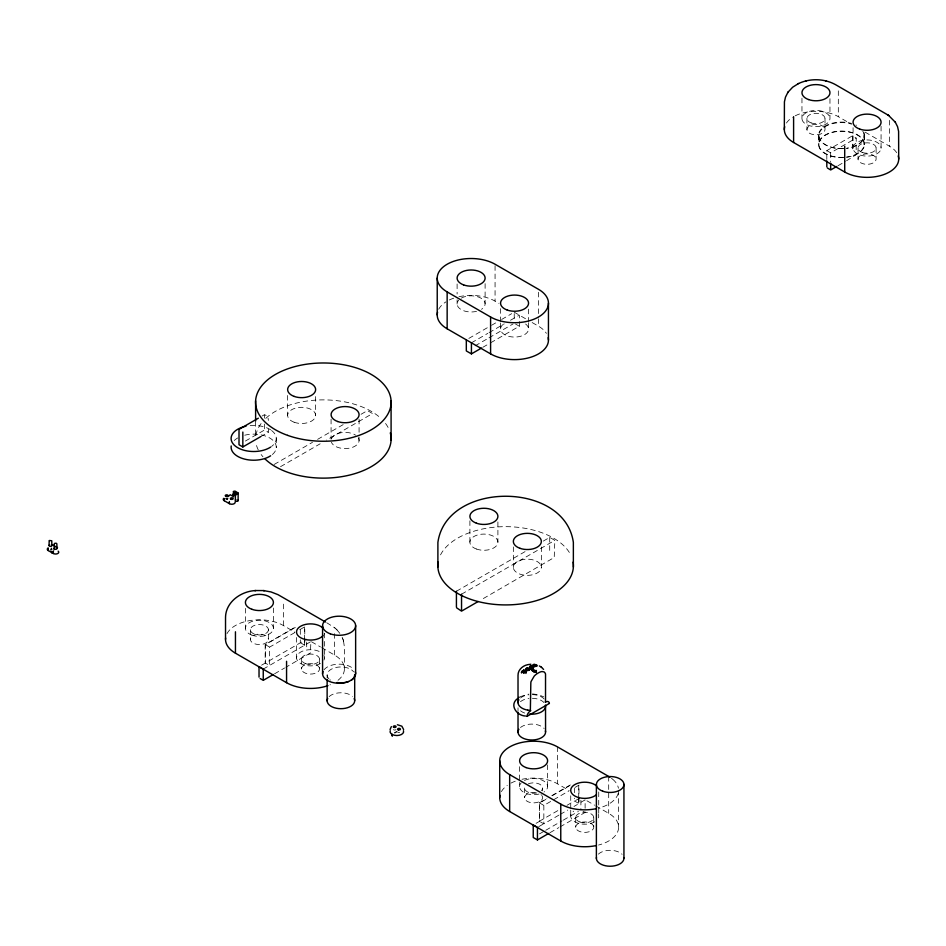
<?xml version="1.0" encoding="UTF-8"?>
<svg xmlns="http://www.w3.org/2000/svg" width="946" height="946" viewBox="0 0 946 946"><rect width="100%" height="100%" fill="white"/><g stroke="black" fill="none" stroke-linecap="round" stroke-linejoin="round"><path stroke-width="0.71" stroke-dasharray="4.73 3.55" d="M227.087 499.795L227.513 498.187L225.917 498.081M227.572 498.412L227.572 499.334M51.368 548.16L50.871 549.709M225.94 499.015L227.111 498.873L225.893 498.648M262.077 416.051L264.561 414.62L267.801 416.488L268.392 420.391M245.392 441.049L264.561 429.981L268.392 432.192L268.392 427.769M260.729 436.626L268.392 432.192M468.838 338.408L490.276 326.027M491.542 325.306L496.579 322.385M501.628 319.476L511.715 313.658M471.427 342.819L487.829 333.347M489.082 332.625L504.218 323.887M510.521 320.245L519.354 315.148L519.354 326.216L489.082 343.694M475.14 345.834L487.758 338.55M489.011 337.828L512.98 323.993M274.151 464.462L312.487 442.326M317.596 439.37L343.161 424.624M361.053 414.289L367.438 410.599L372.547 413.556L326.547 440.115M482.779 347.324L487.829 344.415M826.816 159.46L826.816 150.615L852.381 135.857L856.213 138.069L856.154 154.683L846.54 160.796M280.536 466.674L320.15 443.804M826.816 150.615L830.659 152.826L856.213 138.069M837.979 165.739L845.31 161.506M294.738 632.614L269.634 647.099L269.634 665.546L265.164 662.969L265.164 644.522L295.282 627.127M295.318 627.399L265.412 644.664L265.412 662.969M299.752 629.705L304.778 626.808L304.778 636.741M261.581 665.18L306.693 639.129M263.248 669.082L310.915 641.565L310.394 653L285.893 667.261M274.565 673.8L284.628 667.982M456.421 591.25L525.432 551.4M543.323 541.077L549.709 537.387L554.829 540.343L554.226 557.49L480.698 600.071M461.542 594.194L554.829 540.343M394.257 732.819L396.599 731.471M394.778 733.115L397.107 731.766M558.897 815.156L543.844 823.86L539.362 821.27L539.362 802.823L546.894 798.483M551.92 795.586L573.252 783.264M545.854 799.382L539.622 802.977L539.622 821.27L533.237 824.959M552.086 795.787L569.527 785.712M539.362 802.823L543.844 805.413L568.936 790.915M574.991 787.427L578.976 785.121L578.976 803.568L573.962 806.465M539.362 821.27L559.453 809.681M566.973 805.33L574.506 800.99L578.976 803.568M579.614 798.176L574.506 801.132L574.506 798.152M538.723 826.662L543.844 823.706M560.15 814.435L567.683 810.083M539.504 833.887L544.518 830.99M545.771 830.269L562.078 820.844M563.331 820.123L578.384 811.432M549.993 832.693L558.779 827.632M560.032 826.91L585.113 812.425L585.113 799.878L578.727 803.568L578.727 799.346M520.075 696.717L528.447 694.092M532.468 693.903L538.416 694.707L543.761 696.859M795.208 115.802A31.632 18.258 0 0 1 814.849 111.332L815.405 111.321A31.632 18.258 0 0 1 838.322 116.665L851.104 124.044M865.152 132.168L889.441 146.181A31.632 18.258 0 0 1 897.316 153.76M458.964 296.701A33.89 19.559 0 0 1 495.065 301.135L498.909 303.347M514.234 312.192L527.017 319.571M532.125 322.527L538.522 326.216A33.89 19.559 0 0 1 546.398 333.359M515.511 324.005L519.354 326.216M326.713 622.728L334.423 627.588M227.005 633.631A33.89 19.559 0 0 1 283.374 625.519L294.868 632.165M311.482 641.755L320.434 646.922M321.711 647.655L334.494 655.034A33.89 19.559 0 0 1 336.859 681.179M522.026 779.279A33.89 19.559 0 0 1 557.572 783.832L569.078 790.466M586.969 800.801L594.632 805.223M595.909 805.968L608.692 813.347A33.89 19.559 0 0 1 598.511 845.05M300.308 642.677L304.778 645.255L304.778 638.16M583.008 811.207L585.113 812.425M265.164 644.522L269.634 647.099M334.766 627.872L336.48 629.386M334.127 627.352L335.073 628.12M336.835 629.74L340.134 633.714M336.208 629.125L337.107 630.001M342.133 637.261L342.689 638.538M342.913 639.141L343.363 640.454M342.558 638.219L343.043 639.472M343.54 641.092L344.403 647.123L344.415 668.869M343.256 640.123L343.635 641.423M889.441 120.355L889.441 146.181M881.069 126.256L881.069 148.286A14.001 8.088 0 0 1 859.689 154.896A14.001 8.088 0 0 1 860.458 140.895A14.001 8.088 0 0 1 881.069 148.286M876.102 147.86L876.102 159.259A9.034 5.215 0 0 1 862.314 163.528A9.034 5.215 0 0 1 862.799 154.494A9.034 5.215 0 0 1 876.102 159.259M864.467 135.207L864.467 144.206M864.1 135.219L864.1 144.75M858.046 147.86L858.046 159.259M853.079 127.686L853.079 148.286M852.381 135.857L852.381 152.081M838.322 90.851L838.322 116.665M830.659 152.826L830.659 161.671M829.961 98.68L829.961 118.77A14.001 8.088 0 0 1 808.582 125.392A14.001 8.088 0 0 1 809.338 111.392A14.001 8.088 0 0 1 829.961 118.77M824.995 118.356L824.995 129.744A9.034 5.215 0 0 1 811.195 134.013A9.034 5.215 0 0 1 811.692 124.99A9.034 5.215 0 0 1 824.995 129.744M818.94 135.219L818.94 144.75M818.562 135.467L818.562 144.466M806.926 118.356L806.926 129.744M801.96 98.171L801.96 118.77M618.613 790.288L618.613 827.171M608.692 776.453L608.692 813.347M598.735 791.979L598.735 816.363M593.757 817.415L593.769 827.336A9.034 5.215 0 0 1 579.981 831.617A9.034 5.215 0 0 1 580.454 822.582A9.034 5.215 0 0 1 593.769 827.336M580.903 800.233L580.903 809.989M578.727 785.275L578.727 797.939M575.7 817.427L575.7 827.348M574.506 788.219L574.506 792.689M570.734 795.775L570.734 808.676M570.734 810.119L570.734 816.363M557.572 746.938L557.572 783.832M549.709 537.387L549.709 553.244M547.616 764.912L547.616 786.433M543.844 805.413L543.844 823.86M542.649 788.148L542.649 790.88M541.349 546.93L541.349 567.517A14.001 8.088 0 0 1 519.969 574.139A14.001 8.088 0 0 1 520.726 560.138A14.001 8.088 0 0 1 541.349 567.517M538.522 292.279L538.522 317.359M538.522 318.837L538.522 326.216M528.554 309.153L528.554 322.066M528.554 322.988L528.554 329.232M524.581 788.006L524.581 797.596M519.614 766.686L519.614 781.029M519.614 782.46L519.614 786.765M518.018 707.833L518.018 710.706M514.234 313.575L514.234 320.493M513.347 546.93L513.347 567.517M500.564 308.644L500.564 322.066M500.564 322.988L500.564 329.232M497.903 521.932L497.903 542.011M495.065 265.72L495.065 301.135M485.109 283.646L485.109 303.725M469.902 520.832L469.902 542.354M457.107 283.977L457.107 294.029M457.107 299.764L457.107 304.068M359.078 419.22L359.078 435.929M359.078 437.359L359.078 440.73M334.494 633.631L334.494 655.034M331.076 419.22L331.076 439.299M327.127 675.077L327.127 677.951M324.525 633.158L324.525 658.049M319.559 659.102L319.559 669.023A9.034 5.215 0 0 1 305.783 673.304A9.034 5.215 0 0 1 306.244 664.269A9.034 5.215 0 0 1 319.559 669.023M315.633 396.575L315.633 415.223M306.693 642.086L306.693 649.606M304.517 626.962L304.517 639.626M304.517 641.033L304.517 645.255M301.49 659.114L301.502 669.035M300.308 629.906L300.308 634.376M300.308 639.839L300.308 642.819M296.524 637.462L296.524 658.049M287.619 395.475L287.619 415.566M283.374 604.127L283.374 625.519M276.279 438.057L276.279 447.588M273.418 608.03L273.418 628.12M268.451 629.835A9.034 5.215 0 0 1 254.793 634.246A9.034 5.215 0 0 1 254.994 625.211A9.034 5.215 0 0 1 268.451 629.835L268.451 639.425A9.034 5.215 0 0 1 254.793 643.836A9.034 5.215 0 0 1 254.994 634.801A9.034 5.215 0 0 1 268.451 639.425M264.561 415.105L264.561 418.179M264.561 424.08L264.561 429.981M255.609 421.549L255.609 436.307M250.371 629.693L250.371 639.283M245.404 608.373L245.404 628.451M51.663 547.959L51.663 549.851A1.36 0.78 0 0 1 52.006 549.307M51.51 548.68A1.395 0.804 0 0 1 50.836 548.917M51.285 549.863A2.294 1.324 0 0 1 52.018 549.531M50.848 549.496A2.259 1.301 0 0 1 51.995 548.692M271.549 430.477A22.586 13.043 0 0 1 271.549 446.465M250.17 425.582A22.586 13.043 0 0 1 270.651 429.839M244.73 435.207A22.586 13.043 0 0 1 271.549 439.18A22.586 13.043 0 0 1 271.549 455.168M234.253 440.529A22.586 13.043 0 0 1 237.73 437.951M843.643 157.32A22.586 13.043 0 0 1 820.596 139.405A22.586 13.043 0 0 1 858.767 135.917A22.586 13.043 0 0 1 846.445 157.071M863.556 132.783A22.586 13.043 0 0 1 846.445 148.356M843.643 148.617A22.586 13.043 0 0 1 819.331 133.185A22.586 13.043 0 0 1 851.767 124.009M862.776 131.21A22.586 13.043 0 0 1 863.213 131.991M786.433 123.039A31.632 18.258 0 0 1 792.452 117.363M843.182 157.556A22.952 13.256 0 0 1 820.359 139.204A22.952 13.256 0 0 1 859.051 135.786A22.952 13.256 0 0 1 846.753 157.237M863.864 132.322A22.952 13.256 0 0 1 846.753 148.238M843.182 148.557A22.952 13.256 0 0 1 818.929 132.984A22.952 13.256 0 0 1 851.081 123.287M855.964 125.038A22.952 13.256 0 0 1 856.52 125.31M598.369 854.155A13.776 7.958 0 0 1 622.09 854.297M524.462 780.474A14.001 8.088 0 0 1 543.619 780.935A14.001 8.088 0 0 1 544.021 792.003M539.043 794.049A14.001 8.088 0 0 1 523.304 792.074A14.001 8.088 0 0 1 521.199 782.85M598.404 814.34A14.001 8.088 0 0 1 598.404 817.876M594.632 821.826A14.001 8.088 0 0 1 575.464 822.18A14.001 8.088 0 0 1 573.666 811.148M501.392 791.625A33.89 19.559 0 0 1 507.281 785.357M510.946 783.122A33.89 19.559 0 0 1 516.67 780.722M528.4 783.808A9.034 5.215 0 0 1 539.681 784.21A9.034 5.215 0 0 1 541.479 790.643M536.831 792.949A9.034 5.215 0 0 1 527.336 791.826A9.034 5.215 0 0 1 525.054 786.398M542.058 795.811A9.034 5.215 0 0 1 534.632 802.847A9.034 5.215 0 0 1 524.663 796.946A9.034 5.215 0 0 1 537.056 792.843M540.994 794.652A9.034 5.215 0 0 1 541.597 795.208M618.199 793.351A33.89 19.559 0 0 1 598.511 808.156M611.435 778.239A33.89 19.559 0 0 1 612.488 779.066M612.819 779.35A33.89 19.559 0 0 1 618.436 788.243M461.305 298.12A14.001 8.088 0 0 1 480.805 298.061A14.001 8.088 0 0 1 481.514 309.307M476.536 311.352A14.001 8.088 0 0 1 460.797 309.366A14.001 8.088 0 0 1 458.692 300.154M525.621 324.029A14.001 8.088 0 0 1 524.037 334.931A14.001 8.088 0 0 1 505.081 334.931A14.001 8.088 0 0 1 503.497 324.029M438.708 309.247A33.89 19.559 0 0 1 445.933 301.869M449.326 299.977A33.89 19.559 0 0 1 454.163 298.025M262.964 456.764A67.769 39.129 0 0 1 261.155 454.541M258.27 449.918A67.769 39.129 0 0 1 255.881 442.693M255.881 435.326A67.769 39.129 0 0 1 261.155 423.465M265.755 418.392A67.769 39.129 0 0 1 380.954 418.392M385.542 423.465A67.769 39.129 0 0 1 388.428 428.089M358.25 437.738A14.001 8.088 0 0 1 348.979 448.25A14.001 8.088 0 0 1 331.407 442.243M331.407 438.719A14.001 8.088 0 0 1 341.589 432.653A14.001 8.088 0 0 1 355.578 435.136M520.477 727.509A13.776 7.958 0 0 1 544.127 728.515M520.477 698.006A13.776 7.958 0 0 1 528.92 694.766M532.361 694.601A13.776 7.958 0 0 1 544.127 699.011M524.652 713.036A13.776 7.958 0 0 1 518.514 708.365M520.477 701.696A13.776 7.958 0 0 1 528.92 698.444M532.361 698.278A13.776 7.958 0 0 1 544.127 702.689M440.54 554.876A67.769 39.129 0 0 1 505.625 526.662A67.769 39.129 0 0 1 570.71 554.876M395.96 729.579A1.395 0.804 0 0 1 394.707 730.064A1.395 0.804 0 0 1 393.418 729.614M399.661 732.488A1.395 0.804 0 0 1 397.675 731.991M227.88 497.821A1.395 0.804 0 0 1 226.957 499.015M226.342 499.015A1.395 0.804 0 0 1 225.869 498.885M329.125 696.611A13.776 7.958 0 0 1 352.385 696.339M330.473 680.115A13.776 7.958 0 0 1 329.929 679.725M328.971 678.897A13.776 7.958 0 0 1 334.778 667.793A13.776 7.958 0 0 1 353.615 671.826M324.005 669.827A16.531 9.543 0 0 1 338.242 664.175A16.531 9.543 0 0 1 353.426 668.94M323.981 655.543A14.001 8.088 0 0 1 323.981 660.06M320.434 663.513A14.001 8.088 0 0 1 300.627 663.513A14.001 8.088 0 0 1 300.627 652.078A14.001 8.088 0 0 1 320.434 652.078M324.194 633.737A14.001 8.088 0 0 1 323.981 634.234M330.45 684.691A33.89 19.559 0 0 1 329.965 684.892M862.314 152.46A9.034 5.215 0 0 0 876.102 148.191A9.034 5.215 0 0 0 862.799 143.425A9.034 5.215 0 0 0 862.314 152.46M811.195 122.945A9.034 5.215 0 0 0 824.995 118.676A9.034 5.215 0 0 0 811.692 113.922A9.034 5.215 0 0 0 811.195 122.945M579.981 822.027A9.034 5.215 0 0 0 593.769 817.746A9.034 5.215 0 0 0 580.454 812.992A9.034 5.215 0 0 0 579.981 822.027M294.123 422.223A14.001 8.088 0 0 0 315.621 415.732A14.001 8.088 0 0 0 295.14 408.234A14.001 8.088 0 0 0 294.123 422.223M476.394 549.011A14.001 8.088 0 0 0 497.892 542.519A14.001 8.088 0 0 0 477.411 535.01A14.001 8.088 0 0 0 476.394 549.011M251.908 635.121A14.001 8.088 0 0 0 273.406 628.629A14.001 8.088 0 0 0 252.925 621.12A14.001 8.088 0 0 0 251.908 635.121M305.783 663.714A9.034 5.215 0 0 0 319.559 659.433A9.034 5.215 0 0 0 306.244 654.679A9.034 5.215 0 0 0 305.783 663.714"/><path stroke-width="1.42" d="M239.019 429.851L239.007 444.738L242.838 446.95L260.729 436.626M523.457 672.168C524.462 670.868 520.525 671.755 521.506 672.961M54.277 543.737L54.194 549.709M254.994 590.6C240.544 591.487 225.361 602.365 225.526 617.963L225.526 639.354M49.168 540.793L49.086 545.357M527.549 664.731C522.559 665.759 517.852 670.028 518.018 675.409L518.018 702.712M516.977 698.999C509.244 705.48 517.095 715.803 525.491 716.016M787.805 92.519L785.476 97.154L784.423 101.837L784.329 129.578M788.124 92.058L792.653 87.221L798.554 83.52M787.616 92.803L788.314 91.774M523.457 672.192C529.713 673.623 523.895 667.58 521.506 672.015M391.337 726.623L390.071 729.52M49.428 540.473L51.758 540.781L51.841 545.322M235.767 494.947L235.519 495.113A1.655 0.958 0 0 1 232.905 494.829A1.655 0.958 0 0 1 234.111 493.481M533.65 666.599C543.761 666.114 528.944 662.129 534.112 666.28M529.322 668.396L530.02 667.982M525.113 670.998C527.43 671.932 522.511 672.559 525.089 670.998M518.503 697.722L519.188 697.249M355.282 671.719A16.531 9.543 0 0 1 351.392 680.103L348.258 681.664A16.531 9.543 0 0 1 329.669 681.546A16.531 9.543 0 0 1 323.012 671.53M239.752 428.94L258.364 418.191M466.319 339.862L466.319 350.931L471.427 353.887L481.514 348.057M233.709 496.768L230.221 494.758L228.636 496.153M836.761 166.449L830.659 169.973L827.336 167.95M273.311 674.522L263.248 680.34L260.15 678.542M478.144 601.538L461.542 611.128L456.575 607.781M536.335 672.618L536.335 670.407L535.625 670.82L532.432 668.976L531.155 669.709L534.348 671.554L533.627 671.967L536.335 671.967M527.123 716.311L549.248 703.528M537.446 839.942L537.446 827.395L533.237 824.959L533.237 837.506L537.446 839.942L548.739 833.426M528.495 670.016L528.956 669.744A1.431 0.828 0 0 0 529.157 669.094L527.868 668.349A1.431 0.828 0 0 0 526.721 668.455L526.26 668.727A1.431 0.828 0 0 0 526.059 669.39L527.348 670.135A1.419 0.816 0 0 0 528.223 670.099L529.252 670.276M798.176 83.697C809.811 78.163 824.214 78.4 835.531 84.655L888.259 115.187M54.773 543.276L56.393 543.276M531.889 667.982L532.622 667.628A1.431 0.828 0 0 0 532.823 666.977L531.546 666.232A1.431 0.828 0 0 0 530.399 666.339L529.937 666.611A1.431 0.828 0 0 0 529.736 667.273L531.025 668.018A1.431 0.828 0 0 0 531.971 667.935M805.495 81.049L806.276 80.859M528.187 664.589L530.907 664.258M254.817 590.623L255.432 590.564M255.727 590.541L263.556 590.576M255.278 590.576L255.869 590.529M830.659 169.05L830.659 163.15M397.415 724.742L401.849 726.185L403.623 729.52M263.39 590.564L271.017 591.936L277.994 594.656L325.436 621.995M263.828 590.6L264.466 590.671M534.514 664.447L534.502 666.043M825.645 80.859L826.426 81.049M532.125 667.841L533.248 668.384M539.362 665.949L541.573 667.356M784.719 126.729A31.632 18.258 0 0 0 784.352 128.94L784.34 129.259A31.632 18.258 0 0 0 793.599 142.491L844.707 172.006A31.632 18.258 0 0 0 866.524 177.351L867.068 177.351A31.632 18.258 0 0 0 898.7 159.094L898.605 131.352L897.553 126.669L895.223 122.034M447.151 291.912L490.596 316.993A33.89 19.559 0 0 0 538.522 316.993A33.89 19.559 0 0 0 538.522 289.322L495.065 264.241A33.89 19.559 0 0 0 447.151 264.241A33.89 19.559 0 0 0 447.151 291.912L447.151 328.794L490.596 353.887A33.89 19.559 0 0 0 529.417 357.635A33.89 19.559 0 0 0 548.195 337.663M223.729 498.353A3.394 1.951 0 0 0 224.273 500.718L229.381 503.662A3.394 1.951 0 0 0 233.426 503.993A3.394 1.951 0 0 0 235.081 501.841M609.91 777.198A33.89 19.559 0 0 0 608.692 776.453L557.572 746.938A33.89 19.559 0 0 0 509.658 746.938A33.89 19.559 0 0 0 509.658 774.608L560.765 804.124A33.89 19.559 0 0 0 596.323 808.664M52.42 544.754L57.529 547.71M225.609 637.994A33.89 19.559 0 0 0 235.448 653.189L286.567 682.705A33.89 19.559 0 0 0 327.978 685.637M499.985 795.279A33.89 19.559 0 0 0 509.658 811.502L560.765 841.006A33.89 19.559 0 0 0 596.323 845.558M47.785 548.278A3.157 1.821 0 0 0 48.222 550.537L53.343 553.493L53.343 550.903M888.554 115.377L895.413 122.318M887.951 114.974L888.873 115.601M541.337 667.167L543.595 669.425M56.843 543.69L56.949 548.278M545.57 731.885L545.523 705.562A13.776 7.958 0 0 0 545.428 705.066M259.038 677.123L259.027 666.658L263.248 669.082L263.248 679.559M898.7 159.094L898.7 158.774A31.632 18.258 0 0 0 898.215 155.924M844.707 146.181L844.707 172.006M826.816 160.938L826.816 166.839M793.599 116.665L793.599 142.491M623.934 784.329L623.934 858.105M596.382 784.66L596.382 858.436M573.359 567.021L573.359 542.425C564.786 480.864 446.465 480.864 437.892 542.425L437.892 567.021M560.765 804.124L560.765 841.006M548.444 303.158L548.444 340.052M532.432 668.976L532.432 671.187M525.952 671.459L525.952 673.446M524.226 671.045L524.226 672.913M523.859 669.709L523.859 671.601M523.717 671.554L523.717 673.28M522.18 671.222L522.18 672.571M518.018 712.137L518.018 732.216M509.658 774.608L509.658 811.502M499.725 760.773L499.725 797.667M490.596 316.993L490.596 353.887M471.427 342.819L471.427 353.887M461.542 594.194L461.542 610.064M456.421 591.25L456.421 607.107M437.229 278.077L437.229 314.959M392.436 736.047L391.928 734.155L391.928 735.752M391.088 400.891L391.088 440.233M355.637 625.554L355.637 673.505M354.691 700.572L354.691 674.746A13.776 7.958 0 0 1 351.155 680.233M327.127 679.382L327.127 700.903M322.574 625.956L322.574 673.907M286.567 661.301L286.567 682.705M255.609 400.891L255.609 421.053M242.838 432.062L242.838 446.95M238.132 493.185A1.384 0.792 0 0 1 236.039 493.847A1.384 0.792 0 0 1 236.086 492.464A1.384 0.792 0 0 1 238.132 493.185L238.132 500.564M235.448 631.786L235.448 653.189M235.377 493.15L235.377 500.529M229.381 501.522L229.381 503.662M224.273 498.577L224.273 500.718M51.935 551.577L51.935 553.043M48.222 547.959L48.222 550.537M51.569 551.755A2.294 1.324 0 0 1 50.777 551.01M270.651 447.091A22.586 13.043 0 0 1 235.01 445.803A22.586 13.043 0 0 1 246.043 426.197M270.651 455.795A22.586 13.043 0 0 1 244.73 459.141A22.586 13.043 0 0 1 231.214 445.944M58.155 551.151A3.145 1.821 0 0 1 57.6 553.599A3.145 1.821 0 0 1 53.343 553.481M51.569 545.062A1.395 0.804 0 0 1 51.297 546.209A1.395 0.804 0 0 1 49.322 546.031A1.395 0.804 0 0 1 49.677 544.896M56.287 547.817A1.395 0.804 0 0 1 56.76 548.94A1.395 0.804 0 0 1 54.809 549.188A1.395 0.804 0 0 1 54.419 548.053M623.887 857.608A13.776 7.958 0 0 1 610.016 866.229A13.776 7.958 0 0 1 596.453 857.443M596.311 794.829A14.001 8.088 0 0 1 575.464 796.355A14.001 8.088 0 0 1 575.464 784.222A14.001 8.088 0 0 1 596.311 785.736M447.151 328.794A33.89 19.559 0 0 1 437.549 312.239M390.284 432.89A67.769 39.129 0 0 1 346.307 475.814A67.769 39.129 0 0 1 265.022 458.928M545.57 706.059A13.776 7.958 0 0 1 531.214 714.183L530.351 714.147A13.776 7.958 0 0 1 529.488 714.076M545.428 730.891A13.776 7.958 0 0 1 530.351 739.961A13.776 7.958 0 0 1 518.869 729.283M532.905 666.492A2.637 1.525 0 0 1 533.39 666.102M545.546 702.18A4.978 2.873 -60 0 1 549.413 703.398M526.957 716.37A4.943 2.85 -60 0 1 530.777 710.683M527.809 710.162A13.776 7.958 0 0 1 518.869 699.78M527.821 710.162A13.741 8.289 -0.6 0 0 530.351 710.458L530.824 683.178A5.593 3.228 -60 0 1 531.061 681.51L534.206 676.118A11.955 6.906 -60 0 1 537.139 673.647A43.717 25.246 -60 0 1 539.102 672.511A12.381 7.142 -60 0 1 542.093 671.554L544.116 671.92L545.298 673.292A5.51 3.181 -60 0 1 545.535 674.687L545.523 701.873A13.776 7.864 2.2 0 0 545.428 701.388M573.099 562.113A67.769 39.129 0 0 1 505.625 604.92A67.769 39.129 0 0 1 438.152 562.113M403.457 730.761A6.776 3.914 0 0 1 396.847 735.527A6.776 3.914 0 0 1 390.237 730.761M235.873 494.829A1.384 0.792 0 0 1 233.603 495.077A1.384 0.792 0 0 1 234.123 493.777M235.873 499.642A1.655 0.958 0 0 1 235.424 499.961M237.931 500.127A1.384 0.792 0 0 1 237.304 501.274A1.384 0.792 0 0 1 235.436 500.777M354.182 698.597A13.776 7.958 0 0 1 340.761 708.696A13.776 7.958 0 0 1 327.718 698.444M348.53 681.546A13.776 7.958 0 0 1 336.93 682.527M323.012 635.653A14.001 8.088 0 0 1 301.715 638.266A14.001 8.088 0 0 1 301.715 625.696A14.001 8.088 0 0 1 323.012 628.31M533.438 665.026C535.838 667.569 537.316 663.69 533.473 664.967M529.985 669.236C524.699 674.131 524.746 664.352 529.985 669.236M533.662 667.119C528.436 672.015 528.471 662.235 533.662 667.119M859.689 129.082A14.001 8.088 0 0 0 881.069 122.46A14.001 8.088 0 0 0 860.458 115.081A14.001 8.088 0 0 0 859.689 129.082M808.582 99.567A14.001 8.088 0 0 0 829.961 92.945A14.001 8.088 0 0 0 809.338 85.566A14.001 8.088 0 0 0 808.582 99.567M602.779 791.211A13.776 7.958 0 0 0 623.934 784.825A13.776 7.958 0 0 0 603.773 777.446A13.776 7.958 0 0 0 602.779 791.211M526.106 767.596A14.001 8.088 0 0 0 547.604 761.116A14.001 8.088 0 0 0 527.123 753.607A14.001 8.088 0 0 0 526.106 767.596M463.599 284.9A14.001 8.088 0 0 0 485.109 278.408A14.001 8.088 0 0 0 464.616 270.911A14.001 8.088 0 0 0 463.599 284.9M507.174 310.028A14.001 8.088 0 0 0 528.554 303.418A14.001 8.088 0 0 0 507.943 296.027A14.001 8.088 0 0 0 507.174 310.028M294.123 396.398A14.001 8.088 0 0 0 315.621 389.918A14.001 8.088 0 0 0 295.14 382.409A14.001 8.088 0 0 0 294.123 396.398M337.698 421.526A14.001 8.088 0 0 0 359.078 414.916A14.001 8.088 0 0 0 338.455 407.537A14.001 8.088 0 0 0 337.698 421.526M287.643 435.373A67.769 39.129 0 0 0 391.088 403.339A67.769 39.129 0 0 0 291.321 367.627A67.769 39.129 0 0 0 287.643 435.373M476.394 523.185A14.001 8.088 0 0 0 497.892 516.693A14.001 8.088 0 0 0 477.411 509.196A14.001 8.088 0 0 0 476.394 523.185M519.969 548.313A14.001 8.088 0 0 0 541.349 541.703A14.001 8.088 0 0 0 520.726 534.313A14.001 8.088 0 0 0 519.969 548.313M393.926 727.356A1.395 0.804 0 0 0 396.078 726.705A1.395 0.804 0 0 0 394.033 725.96A1.395 0.804 0 0 0 393.926 727.356M398.278 729.863A1.395 0.804 0 0 0 400.418 729.2A1.395 0.804 0 0 0 398.361 728.467A1.395 0.804 0 0 0 398.278 729.863M225.917 496.319A1.395 0.804 0 0 0 228.069 495.68A1.395 0.804 0 0 0 226.023 494.924A1.395 0.804 0 0 0 225.917 496.319M231.037 499.275A1.395 0.804 0 0 0 233.177 498.613A1.395 0.804 0 0 0 231.12 497.88A1.395 0.804 0 0 0 231.037 499.275M233.887 492.618A1.384 0.792 0 0 0 235.98 491.955A1.384 0.792 0 0 0 233.934 491.246A1.384 0.792 0 0 0 233.887 492.618M330.249 633.808A16.531 9.543 0 0 0 355.625 626.157A16.531 9.543 0 0 0 331.443 617.289A16.531 9.543 0 0 0 330.249 633.808M251.908 609.295A14.001 8.088 0 0 0 273.406 602.803A14.001 8.088 0 0 0 252.925 595.294A14.001 8.088 0 0 0 251.908 609.295"/></g></svg>
